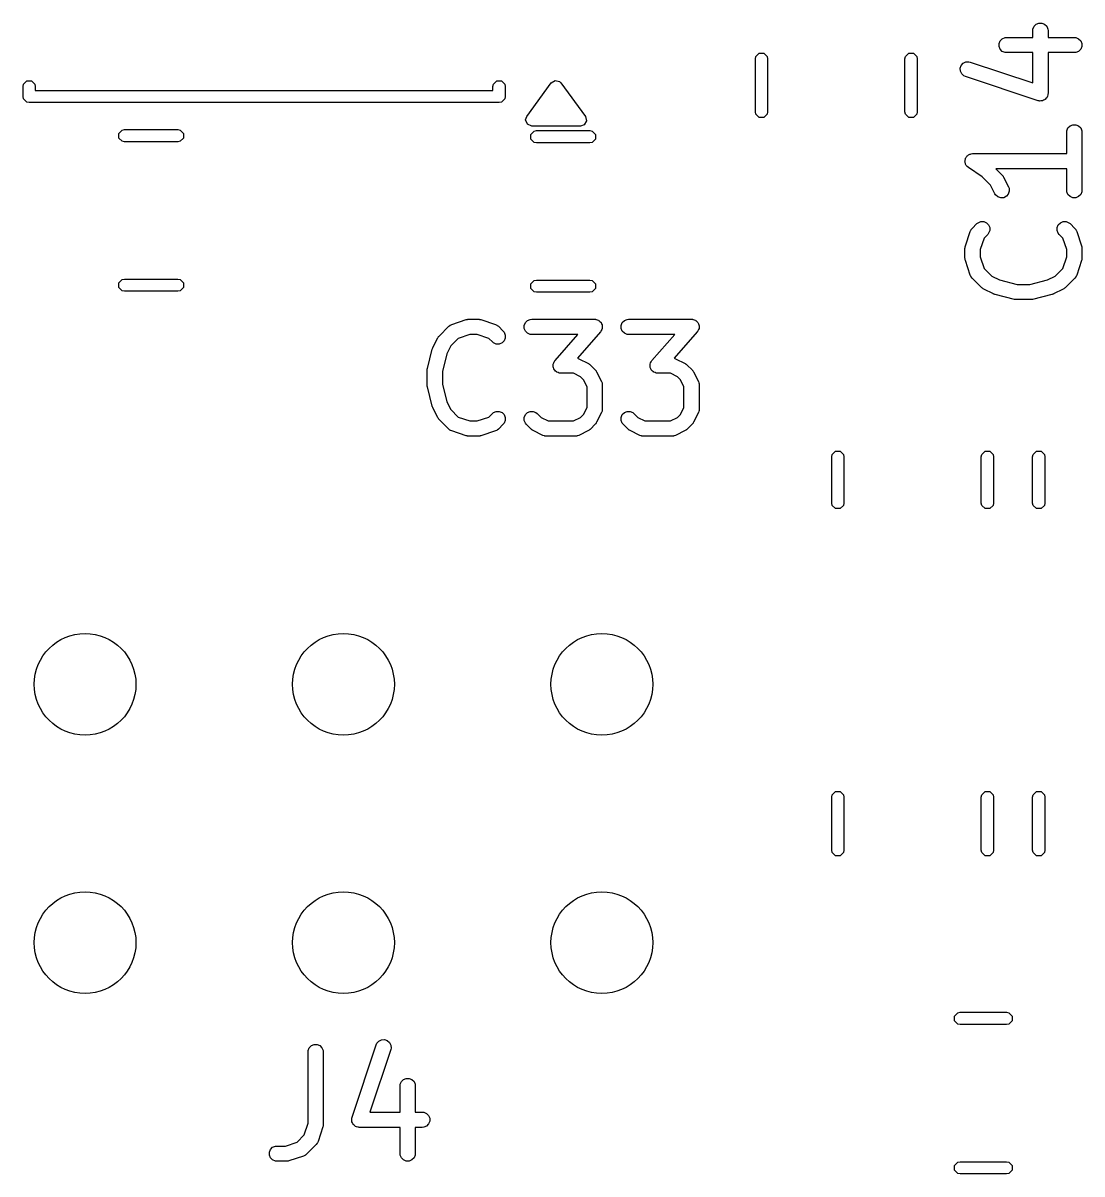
# Model space of a CAD drawing. Header units: inches. Extents: x 1.99 to 4.41, y -4.34 to -2.1.
# Drawn here: x 2.4697 to 2.8795, y -3.7738 to -3.3282 of the extents above; entities that cross this region are included whole.
import ezdxf

# ---------------------------------------------------------------- set-up
doc = ezdxf.new("R2010")
doc.units = ezdxf.units.IN
doc.header["$MEASUREMENT"] = 0
doc.layers.add('BLACK', color=250, linetype='CONTINUOUS')

msp = doc.modelspace()

# ---------------------------------------------------------------- linework, layer by layer
at = {"layer": 'BLACK', "linetype": 'CONTINUOUS'}
for p, q in [((2.8618, -3.32867), (2.86287, -3.32823)), ((2.86287, -3.32823), (2.86402, -3.32823)), ((2.86402, -3.32823), (2.86508, -3.32867)), ((2.86049, -3.33112), (2.86055, -3.33055)), ((2.86049, -3.33379), (2.86049, -3.33112)), ((2.86055, -3.33055), (2.86099, -3.32948)), ((2.86099, -3.32948), (2.8618, -3.32867)), ((2.86508, -3.32867), (2.8659, -3.32948)), ((2.8659, -3.32948), (2.86634, -3.33055)), ((2.86634, -3.33055), (2.8664, -3.33112)), ((2.8664, -3.33112), (2.8664, -3.33379)), ((2.84742, -3.33617), (2.84787, -3.3351)), ((2.84742, -3.33732), (2.84742, -3.33617)), ((2.84787, -3.33839), (2.84742, -3.33732)), ((2.84787, -3.3351), (2.84868, -3.33429)), ((2.84868, -3.33429), (2.84974, -3.33385)), ((2.84974, -3.33385), (2.85032, -3.33379)), ((2.85032, -3.33379), (2.86049, -3.33379)), ((2.8664, -3.33379), (2.87657, -3.33379)), ((2.87657, -3.33379), (2.87714, -3.33385)), ((2.87714, -3.33385), (2.87821, -3.33429)), ((2.87821, -3.33429), (2.87902, -3.3351)), ((2.87902, -3.3351), (2.87946, -3.33617)), ((2.87946, -3.33732), (2.87902, -3.33839)), ((2.87946, -3.33617), (2.87946, -3.33732)), ((2.75315, -3.34208), (2.75333, -3.34117)), ((2.75333, -3.34117), (2.75461, -3.33989)), ((2.75461, -3.33989), (2.75642, -3.33989)), ((2.75642, -3.33989), (2.75769, -3.34117)), ((2.75769, -3.34117), (2.75787, -3.34208)), ((2.81102, -3.34208), (2.8112, -3.34117)), ((2.8112, -3.34117), (2.81248, -3.33989)), ((2.81248, -3.33989), (2.81429, -3.33989)), ((2.81429, -3.33989), (2.81557, -3.34117)), ((2.81557, -3.34117), (2.81575, -3.34208)), ((2.84868, -3.3392), (2.84787, -3.33839)), ((2.84974, -3.33964), (2.84868, -3.3392)), ((2.85032, -3.3397), (2.84974, -3.33964)), ((2.86049, -3.3397), (2.85032, -3.3397)), ((2.86049, -3.3514), (2.86049, -3.3397)), ((2.87657, -3.3397), (2.8664, -3.3397)), ((2.8664, -3.3397), (2.8664, -3.35549)), ((2.87714, -3.33964), (2.87657, -3.3397)), ((2.87821, -3.3392), (2.87714, -3.33964)), ((2.87902, -3.33839), (2.87821, -3.3392)), ((2.75315, -3.36265), (2.75315, -3.34208)), ((2.75787, -3.34208), (2.75787, -3.36265)), ((2.81102, -3.36265), (2.81102, -3.34208)), ((2.81575, -3.34208), (2.81575, -3.36265)), ((2.83239, -3.34575), (2.83276, -3.34466)), ((2.83247, -3.3469), (2.83239, -3.34575)), ((2.83276, -3.34466), (2.83351, -3.34379)), ((2.83351, -3.34379), (2.83454, -3.34327)), ((2.83454, -3.34327), (2.83569, -3.34319)), ((2.83569, -3.34319), (2.83626, -3.34332)), ((2.83626, -3.34332), (2.86049, -3.3514)), ((2.46986, -3.35185), (2.47114, -3.35057)), ((2.47114, -3.35057), (2.47295, -3.35057)), ((2.47295, -3.35057), (2.47423, -3.35185)), ((2.65175, -3.35185), (2.65303, -3.35057)), ((2.65303, -3.35057), (2.65484, -3.35057)), ((2.65484, -3.35057), (2.65612, -3.35185)), ((2.67407, -3.35137), (2.67562, -3.35042)), ((2.67562, -3.35042), (2.67737, -3.35085)), ((2.67737, -3.35085), (2.67789, -3.35137)), ((2.83299, -3.34793), (2.83247, -3.3469)), ((2.83386, -3.34868), (2.83299, -3.34793)), ((2.83439, -3.34892), (2.83386, -3.34868)), ((2.86251, -3.35829), (2.83439, -3.34892)), ((2.46969, -3.35276), (2.46986, -3.35185)), ((2.46969, -3.35669), (2.46969, -3.35276)), ((2.47423, -3.35185), (2.47441, -3.35276)), ((2.47441, -3.35276), (2.47441, -3.35433)), ((2.47441, -3.35433), (2.65157, -3.35433)), ((2.65157, -3.35276), (2.65175, -3.35185)), ((2.65157, -3.35433), (2.65157, -3.35276)), ((2.65612, -3.35185), (2.6563, -3.35276)), ((2.6563, -3.35276), (2.6563, -3.35669)), ((2.66463, -3.36436), (2.67407, -3.35137)), ((2.67789, -3.35137), (2.68734, -3.36436)), ((2.46986, -3.3576), (2.46969, -3.35669)), ((2.47114, -3.35888), (2.46986, -3.3576)), ((2.47205, -3.35906), (2.47114, -3.35888)), ((2.65394, -3.35906), (2.47205, -3.35906)), ((2.65484, -3.35888), (2.65394, -3.35906)), ((2.65612, -3.3576), (2.65484, -3.35888)), ((2.6563, -3.35669), (2.65612, -3.3576)), ((2.8628, -3.35836), (2.86251, -3.35829)), ((2.86287, -3.35839), (2.8628, -3.35836)), ((2.86293, -3.35839), (2.86287, -3.35839)), ((2.86307, -3.35842), (2.86293, -3.35839)), ((2.86355, -3.35839), (2.86307, -3.35842)), ((2.86402, -3.35839), (2.86355, -3.35839)), ((2.86412, -3.35835), (2.86402, -3.35839)), ((2.86422, -3.35834), (2.86412, -3.35835)), ((2.86465, -3.35813), (2.86422, -3.35834)), ((2.86508, -3.35795), (2.86465, -3.35813)), ((2.86516, -3.35787), (2.86508, -3.35795)), ((2.86525, -3.35783), (2.86516, -3.35787)), ((2.86556, -3.35747), (2.86525, -3.35783)), ((2.8659, -3.35713), (2.86556, -3.35747)), ((2.86594, -3.35704), (2.8659, -3.35713)), ((2.86601, -3.35696), (2.86594, -3.35704)), ((2.86616, -3.35651), (2.86601, -3.35696)), ((2.86634, -3.35607), (2.86616, -3.35651)), ((2.86636, -3.35592), (2.86634, -3.35607)), ((2.86637, -3.35586), (2.86636, -3.35592)), ((2.8664, -3.35549), (2.86637, -3.35578)), ((2.86637, -3.35578), (2.86637, -3.35586)), ((2.75333, -3.36355), (2.75315, -3.36265)), ((2.75461, -3.36483), (2.75333, -3.36355)), ((2.75769, -3.36355), (2.75642, -3.36483)), ((2.75787, -3.36265), (2.75769, -3.36355)), ((2.8112, -3.36355), (2.81102, -3.36265)), ((2.81248, -3.36483), (2.8112, -3.36355)), ((2.81557, -3.36355), (2.81429, -3.36483)), ((2.81575, -3.36265), (2.81557, -3.36355)), ((2.66417, -3.36575), (2.66463, -3.36436)), ((2.66487, -3.36742), (2.66417, -3.36575)), ((2.66654, -3.36811), (2.66487, -3.36742)), ((2.68543, -3.36811), (2.66654, -3.36811)), ((2.68682, -3.36766), (2.68543, -3.36811)), ((2.68777, -3.36612), (2.68682, -3.36766)), ((2.68734, -3.36436), (2.68777, -3.36612)), ((2.75642, -3.36483), (2.75461, -3.36483)), ((2.81429, -3.36483), (2.81248, -3.36483)), ((2.87411, -3.36885), (2.87493, -3.36804)), ((2.87493, -3.36804), (2.87599, -3.3676)), ((2.87599, -3.3676), (2.87714, -3.3676)), ((2.87714, -3.3676), (2.87821, -3.36804)), ((2.87821, -3.36804), (2.87902, -3.36885)), ((2.50682, -3.37095), (2.5081, -3.36967)), ((2.50682, -3.37275), (2.50682, -3.37095)), ((2.5081, -3.37403), (2.50682, -3.37275)), ((2.5081, -3.36967), (2.50901, -3.36949)), ((2.50901, -3.36949), (2.52958, -3.36949)), ((2.52958, -3.36949), (2.53048, -3.36967)), ((2.53048, -3.36967), (2.53176, -3.37095)), ((2.53176, -3.37275), (2.53048, -3.37403)), ((2.53176, -3.37095), (2.53176, -3.37275)), ((2.66627, -3.37134), (2.66755, -3.37006)), ((2.66627, -3.37315), (2.66627, -3.37134)), ((2.66755, -3.37006), (2.66845, -3.36988)), ((2.66845, -3.36988), (2.68903, -3.36988)), ((2.68903, -3.36988), (2.68993, -3.37006)), ((2.68993, -3.37006), (2.69121, -3.37134)), ((2.69121, -3.37134), (2.69121, -3.37315)), ((2.87361, -3.37049), (2.87367, -3.36992)), ((2.87361, -3.37879), (2.87361, -3.37049)), ((2.87367, -3.36992), (2.87411, -3.36885)), ((2.87902, -3.36885), (2.87946, -3.36992)), ((2.87946, -3.36992), (2.87952, -3.37049)), ((2.87952, -3.37049), (2.87952, -3.39299)), ((2.50901, -3.37421), (2.5081, -3.37403)), ((2.52958, -3.37421), (2.50901, -3.37421)), ((2.53048, -3.37403), (2.52958, -3.37421)), ((2.66755, -3.37443), (2.66627, -3.37315)), ((2.66845, -3.37461), (2.66755, -3.37443)), ((2.68903, -3.37461), (2.66845, -3.37461)), ((2.68993, -3.37443), (2.68903, -3.37461)), ((2.69121, -3.37315), (2.68993, -3.37443)), ((2.83424, -3.38174), (2.8343, -3.38146)), ((2.8343, -3.38203), (2.83424, -3.38174)), ((2.8343, -3.38116), (2.83441, -3.3809)), ((2.8343, -3.38146), (2.8343, -3.38116)), ((2.8343, -3.38232), (2.8343, -3.38203)), ((2.83441, -3.3809), (2.83447, -3.38061)), ((2.83447, -3.38061), (2.83463, -3.38037)), ((2.83463, -3.38037), (2.83474, -3.3801)), ((2.83474, -3.3801), (2.83495, -3.37989)), ((2.83495, -3.37989), (2.83511, -3.37965)), ((2.83511, -3.37965), (2.83535, -3.37949)), ((2.83535, -3.37949), (2.83556, -3.37928)), ((2.83556, -3.37928), (2.83582, -3.37917)), ((2.83582, -3.37917), (2.83606, -3.37901)), ((2.83606, -3.37901), (2.83635, -3.37896)), ((2.83635, -3.37896), (2.83662, -3.37884)), ((2.83662, -3.37884), (2.83719, -3.37879)), ((2.83719, -3.37879), (2.83719, -3.37879)), ((2.83719, -3.37879), (2.8372, -3.37879)), ((2.8372, -3.37879), (2.8372, -3.37879)), ((2.8372, -3.37879), (2.87361, -3.37879)), ((2.83441, -3.38259), (2.8343, -3.38232)), ((2.83447, -3.38287), (2.83441, -3.38259)), ((2.83463, -3.38311), (2.83447, -3.38287)), ((2.83474, -3.38338), (2.83463, -3.38311)), ((2.83495, -3.38359), (2.83474, -3.38338)), ((2.83511, -3.38383), (2.83495, -3.38359)), ((2.83556, -3.38419), (2.83511, -3.38383)), ((2.83556, -3.3842), (2.83556, -3.38419)), ((2.83556, -3.38419), (2.83556, -3.38419)), ((2.84094, -3.38778), (2.83556, -3.3842)), ((2.83556, -3.3842), (2.83556, -3.3842)), ((2.87361, -3.38469), (2.8462, -3.38469)), ((2.8462, -3.38469), (2.84866, -3.38715)), ((2.87361, -3.39299), (2.87361, -3.38469)), ((2.84414, -3.39099), (2.84094, -3.38778)), ((2.84866, -3.38715), (2.84885, -3.38738)), ((2.84885, -3.38738), (2.8489, -3.38743)), ((2.8489, -3.38743), (2.84896, -3.38752)), ((2.84896, -3.38752), (2.84903, -3.3876)), ((2.84903, -3.3876), (2.84906, -3.38767)), ((2.84906, -3.38767), (2.84921, -3.38792)), ((2.84921, -3.38792), (2.85109, -3.39167)), ((2.84581, -3.39431), (2.84414, -3.39099)), ((2.84611, -3.3948), (2.84581, -3.39431)), ((2.84698, -3.39555), (2.84611, -3.3948)), ((2.85026, -3.39532), (2.84923, -3.39584)), ((2.85101, -3.39445), (2.85026, -3.39532)), ((2.85138, -3.39336), (2.85101, -3.39445)), ((2.85109, -3.39167), (2.85129, -3.39221)), ((2.85129, -3.39221), (2.85138, -3.39336)), ((2.87367, -3.39356), (2.87361, -3.39299)), ((2.87411, -3.39463), (2.87367, -3.39356)), ((2.87493, -3.39544), (2.87411, -3.39463)), ((2.87902, -3.39463), (2.87821, -3.39544)), ((2.87946, -3.39356), (2.87902, -3.39463)), ((2.87952, -3.39299), (2.87946, -3.39356)), ((2.84808, -3.39592), (2.84698, -3.39555)), ((2.84923, -3.39584), (2.84808, -3.39592)), ((2.87599, -3.39588), (2.87493, -3.39544)), ((2.87714, -3.39588), (2.87599, -3.39588)), ((2.87821, -3.39544), (2.87714, -3.39588)), ((2.83627, -3.40893), (2.83651, -3.4084)), ((2.83651, -3.4084), (2.83658, -3.40832)), ((2.83658, -3.40832), (2.83662, -3.40822)), ((2.83662, -3.40822), (2.83698, -3.40777)), ((2.83698, -3.40777), (2.83886, -3.4059)), ((2.83886, -3.4059), (2.83931, -3.40553)), ((2.83931, -3.40553), (2.84037, -3.40509)), ((2.84037, -3.40509), (2.84152, -3.40509)), ((2.84152, -3.40509), (2.84259, -3.40553)), ((2.84259, -3.40553), (2.8434, -3.40635)), ((2.8434, -3.40635), (2.84384, -3.40741)), ((2.84384, -3.40856), (2.8434, -3.40963)), ((2.84384, -3.40741), (2.84384, -3.40856)), ((2.86992, -3.40741), (2.87036, -3.40635)), ((2.86992, -3.40856), (2.86992, -3.40741)), ((2.87036, -3.40963), (2.86992, -3.40856)), ((2.87036, -3.40635), (2.87118, -3.40553)), ((2.87118, -3.40553), (2.87224, -3.40509)), ((2.87224, -3.40509), (2.87339, -3.40509)), ((2.87339, -3.40509), (2.87446, -3.40553)), ((2.87446, -3.40553), (2.87491, -3.4059)), ((2.87491, -3.4059), (2.87678, -3.40777)), ((2.87678, -3.40777), (2.87715, -3.40822)), ((2.87715, -3.40822), (2.87719, -3.40832)), ((2.87719, -3.40832), (2.87726, -3.4084)), ((2.87726, -3.4084), (2.87749, -3.40893)), ((2.8344, -3.41455), (2.83627, -3.40893)), ((2.84165, -3.41146), (2.84015, -3.41596)), ((2.84304, -3.41007), (2.84165, -3.41146)), ((2.8434, -3.40963), (2.84304, -3.41007)), ((2.87073, -3.41007), (2.87036, -3.40963)), ((2.87211, -3.41146), (2.87073, -3.41007)), ((2.87361, -3.41596), (2.87211, -3.41146)), ((2.87749, -3.40893), (2.87937, -3.41455)), ((2.83424, -3.41549), (2.83427, -3.41519)), ((2.83424, -3.41924), (2.83424, -3.41549)), ((2.83427, -3.41512), (2.83429, -3.41501)), ((2.83427, -3.41519), (2.83427, -3.41512)), ((2.83429, -3.41501), (2.8343, -3.41491)), ((2.8343, -3.41491), (2.83433, -3.41484)), ((2.83433, -3.41484), (2.8344, -3.41455)), ((2.84015, -3.41596), (2.84015, -3.41876)), ((2.87361, -3.41876), (2.87361, -3.41596)), ((2.87937, -3.41455), (2.87943, -3.41484)), ((2.87943, -3.41484), (2.87946, -3.41491)), ((2.87946, -3.41491), (2.87947, -3.41501)), ((2.87947, -3.41501), (2.8795, -3.41512)), ((2.8795, -3.41512), (2.87949, -3.41519)), ((2.87949, -3.41519), (2.87952, -3.41549)), ((2.87952, -3.41549), (2.87952, -3.41924)), ((2.83427, -3.41953), (2.83424, -3.41924)), ((2.83427, -3.4196), (2.83427, -3.41953)), ((2.83429, -3.41971), (2.83427, -3.4196)), ((2.8343, -3.41981), (2.83429, -3.41971)), ((2.83433, -3.41988), (2.8343, -3.41981)), ((2.8344, -3.42017), (2.83433, -3.41988)), ((2.83627, -3.42579), (2.8344, -3.42017)), ((2.84015, -3.41876), (2.84165, -3.42326)), ((2.87211, -3.42326), (2.87361, -3.41876)), ((2.87937, -3.42017), (2.87749, -3.42579)), ((2.87943, -3.41988), (2.87937, -3.42017)), ((2.87946, -3.41981), (2.87943, -3.41988)), ((2.87947, -3.41971), (2.87946, -3.41981)), ((2.8795, -3.4196), (2.87947, -3.41971)), ((2.87952, -3.41924), (2.87949, -3.41953)), ((2.87949, -3.41953), (2.8795, -3.4196)), ((2.83651, -3.42632), (2.83627, -3.42579)), ((2.83658, -3.4264), (2.83651, -3.42632)), ((2.83662, -3.4265), (2.83658, -3.4264)), ((2.83698, -3.42695), (2.83662, -3.4265)), ((2.84165, -3.42326), (2.84457, -3.42618)), ((2.84457, -3.42618), (2.8476, -3.4277)), ((2.86616, -3.4277), (2.86919, -3.42618)), ((2.86919, -3.42618), (2.87211, -3.42326)), ((2.87715, -3.4265), (2.87678, -3.42695)), ((2.87719, -3.4264), (2.87715, -3.4265)), ((2.87726, -3.42632), (2.87719, -3.4264)), ((2.87749, -3.42579), (2.87726, -3.42632)), ((2.50682, -3.42882), (2.5081, -3.42754)), ((2.50682, -3.43063), (2.50682, -3.42882)), ((2.5081, -3.43191), (2.50682, -3.43063)), ((2.5081, -3.42754), (2.50901, -3.42736)), ((2.50901, -3.42736), (2.52958, -3.42736)), ((2.52958, -3.42736), (2.53048, -3.42754)), ((2.53048, -3.42754), (2.53176, -3.42882)), ((2.53176, -3.43063), (2.53048, -3.43191)), ((2.53176, -3.42882), (2.53176, -3.43063)), ((2.66627, -3.42921), (2.66755, -3.42794)), ((2.66627, -3.43102), (2.66627, -3.42921)), ((2.66755, -3.4323), (2.66627, -3.43102)), ((2.66755, -3.42794), (2.66845, -3.42776)), ((2.66845, -3.42776), (2.68903, -3.42776)), ((2.68903, -3.42776), (2.68993, -3.42794)), ((2.68993, -3.42794), (2.69121, -3.42921)), ((2.69121, -3.43102), (2.68993, -3.4323)), ((2.69121, -3.42921), (2.69121, -3.43102)), ((2.84073, -3.4307), (2.83698, -3.42695)), ((2.84096, -3.43088), (2.84073, -3.4307)), ((2.84101, -3.43094), (2.84096, -3.43088)), ((2.8411, -3.431), (2.84101, -3.43094)), ((2.84118, -3.43106), (2.8411, -3.431)), ((2.84125, -3.43109), (2.84118, -3.43106)), ((2.8476, -3.4277), (2.85443, -3.42941)), ((2.85443, -3.42941), (2.85933, -3.42941)), ((2.85933, -3.42941), (2.86616, -3.4277)), ((2.87258, -3.43106), (2.87251, -3.43109)), ((2.87266, -3.431), (2.87258, -3.43106)), ((2.87275, -3.43094), (2.87266, -3.431)), ((2.8728, -3.43088), (2.87275, -3.43094)), ((2.87303, -3.4307), (2.8728, -3.43088)), ((2.87678, -3.42695), (2.87303, -3.4307)), ((2.50901, -3.43209), (2.5081, -3.43191)), ((2.52958, -3.43209), (2.50901, -3.43209)), ((2.53048, -3.43191), (2.52958, -3.43209)), ((2.66845, -3.43248), (2.66755, -3.4323)), ((2.68903, -3.43248), (2.66845, -3.43248)), ((2.68993, -3.4323), (2.68903, -3.43248)), ((2.8415, -3.43125), (2.84125, -3.43109)), ((2.84525, -3.43312), (2.8415, -3.43125)), ((2.84529, -3.43314), (2.84525, -3.43312)), ((2.84531, -3.43315), (2.84529, -3.43314)), ((2.84555, -3.43324), (2.84531, -3.43315)), ((2.84579, -3.43333), (2.84555, -3.43324)), ((2.84581, -3.43333), (2.84579, -3.43333)), ((2.84586, -3.43335), (2.84581, -3.43333)), ((2.85335, -3.43522), (2.84586, -3.43335)), ((2.85345, -3.43524), (2.85335, -3.43522)), ((2.85349, -3.43525), (2.85345, -3.43524)), ((2.85371, -3.43528), (2.85349, -3.43525)), ((2.85393, -3.43531), (2.85371, -3.43528)), ((2.85397, -3.4353), (2.85393, -3.43531)), ((2.85407, -3.43531), (2.85397, -3.4353)), ((2.85969, -3.43531), (2.85407, -3.43531)), ((2.8598, -3.4353), (2.85969, -3.43531)), ((2.85984, -3.43531), (2.8598, -3.4353)), ((2.86005, -3.43528), (2.85984, -3.43531)), ((2.86027, -3.43525), (2.86005, -3.43528)), ((2.86031, -3.43524), (2.86027, -3.43525)), ((2.86041, -3.43522), (2.86031, -3.43524)), ((2.86791, -3.43335), (2.86041, -3.43522)), ((2.86795, -3.43333), (2.86791, -3.43335)), ((2.86797, -3.43333), (2.86795, -3.43333)), ((2.86821, -3.43324), (2.86797, -3.43333)), ((2.86846, -3.43315), (2.86821, -3.43324)), ((2.86847, -3.43314), (2.86846, -3.43315)), ((2.86851, -3.43312), (2.86847, -3.43314)), ((2.87226, -3.43125), (2.86851, -3.43312)), ((2.87251, -3.43109), (2.87226, -3.43125)), ((2.63562, -3.44493), (2.64125, -3.44306)), ((2.64125, -3.44306), (2.64153, -3.44299)), ((2.64153, -3.44299), (2.64161, -3.44296)), ((2.64161, -3.44296), (2.64171, -3.44295)), ((2.64171, -3.44295), (2.64181, -3.44293)), ((2.64181, -3.44293), (2.64189, -3.44293)), ((2.64189, -3.44293), (2.64218, -3.44291)), ((2.64218, -3.44291), (2.64593, -3.44291)), ((2.64593, -3.44291), (2.64622, -3.44293)), ((2.64622, -3.44293), (2.6463, -3.44293)), ((2.6463, -3.44293), (2.6464, -3.44295)), ((2.6464, -3.44295), (2.64651, -3.44296)), ((2.64651, -3.44296), (2.64658, -3.44299)), ((2.64658, -3.44299), (2.64687, -3.44306)), ((2.64687, -3.44306), (2.65249, -3.44493)), ((2.66366, -3.44528), (2.6641, -3.44422)), ((2.6641, -3.44422), (2.66491, -3.4434)), ((2.66491, -3.4434), (2.66598, -3.44296)), ((2.66598, -3.44296), (2.66655, -3.44291)), ((2.66655, -3.44291), (2.69093, -3.44291)), ((2.69093, -3.44291), (2.69123, -3.44294)), ((2.69123, -3.44294), (2.69131, -3.44293)), ((2.69131, -3.44293), (2.69136, -3.44295)), ((2.69136, -3.44295), (2.6915, -3.44296)), ((2.6915, -3.44296), (2.69195, -3.44315)), ((2.69195, -3.44315), (2.6924, -3.4433)), ((2.6924, -3.4433), (2.69247, -3.44337)), ((2.69247, -3.44337), (2.69257, -3.4434)), ((2.69257, -3.4434), (2.69291, -3.44374)), ((2.69291, -3.44374), (2.69327, -3.44406)), ((2.69327, -3.44406), (2.69331, -3.44415)), ((2.69331, -3.44415), (2.69338, -3.44422)), ((2.69338, -3.44422), (2.69356, -3.44466)), ((2.70115, -3.44528), (2.70159, -3.44422)), ((2.70159, -3.44422), (2.70241, -3.4434)), ((2.70241, -3.4434), (2.70347, -3.44296)), ((2.70347, -3.44296), (2.70405, -3.44291)), ((2.70405, -3.44291), (2.72842, -3.44291)), ((2.72842, -3.44291), (2.72873, -3.44294)), ((2.72873, -3.44294), (2.7288, -3.44293)), ((2.7288, -3.44293), (2.72886, -3.44295)), ((2.72886, -3.44295), (2.729, -3.44296)), ((2.729, -3.44296), (2.72944, -3.44315)), ((2.72944, -3.44315), (2.72989, -3.4433)), ((2.72989, -3.4433), (2.72997, -3.44337)), ((2.72997, -3.44337), (2.73006, -3.4434)), ((2.73006, -3.4434), (2.7304, -3.44374)), ((2.7304, -3.44374), (2.73076, -3.44406)), ((2.73076, -3.44406), (2.73081, -3.44415)), ((2.73081, -3.44415), (2.73088, -3.44422)), ((2.73088, -3.44422), (2.73106, -3.44466)), ((2.63072, -3.4494), (2.63447, -3.44565)), ((2.63447, -3.44565), (2.63492, -3.44528)), ((2.63492, -3.44528), (2.63502, -3.44524)), ((2.63502, -3.44524), (2.6351, -3.44517)), ((2.6351, -3.44517), (2.63562, -3.44493)), ((2.64266, -3.44881), (2.63815, -3.45031)), ((2.64545, -3.44881), (2.64266, -3.44881)), ((2.64996, -3.45031), (2.64545, -3.44881)), ((2.65249, -3.44493), (2.65302, -3.44517)), ((2.65302, -3.44517), (2.6531, -3.44524)), ((2.6531, -3.44524), (2.6532, -3.44528)), ((2.6532, -3.44528), (2.65364, -3.44565)), ((2.65364, -3.44565), (2.65552, -3.44752)), ((2.65552, -3.44752), (2.65589, -3.44797)), ((2.65589, -3.44797), (2.65633, -3.44903)), ((2.66366, -3.44644), (2.66366, -3.44528)), ((2.6641, -3.4475), (2.66366, -3.44644)), ((2.66491, -3.44831), (2.6641, -3.4475)), ((2.66598, -3.44876), (2.66491, -3.44831)), ((2.66655, -3.44881), (2.66598, -3.44876)), ((2.68442, -3.44881), (2.66655, -3.44881)), ((2.67558, -3.45891), (2.68442, -3.44881)), ((2.69315, -3.4478), (2.68422, -3.45801)), ((2.69333, -3.44755), (2.69315, -3.4478)), ((2.69338, -3.4475), (2.69333, -3.44755)), ((2.6934, -3.44745), (2.69338, -3.4475)), ((2.69348, -3.44733), (2.6934, -3.44745)), ((2.69364, -3.44688), (2.69348, -3.44733)), ((2.69356, -3.44466), (2.69378, -3.44509)), ((2.69382, -3.44644), (2.69364, -3.44688)), ((2.69378, -3.44509), (2.69378, -3.44519)), ((2.69378, -3.44519), (2.69382, -3.44528)), ((2.69382, -3.44528), (2.69382, -3.44576)), ((2.69382, -3.44576), (2.69385, -3.44624)), ((2.69385, -3.44624), (2.69382, -3.44634)), ((2.69382, -3.44634), (2.69382, -3.44644)), ((2.70115, -3.44644), (2.70115, -3.44528)), ((2.70159, -3.4475), (2.70115, -3.44644)), ((2.70241, -3.44831), (2.70159, -3.4475)), ((2.70347, -3.44876), (2.70241, -3.44831)), ((2.70405, -3.44881), (2.70347, -3.44876)), ((2.72191, -3.44881), (2.70405, -3.44881)), ((2.71308, -3.45891), (2.72191, -3.44881)), ((2.73064, -3.4478), (2.72171, -3.45801)), ((2.73082, -3.44755), (2.73064, -3.4478)), ((2.73088, -3.4475), (2.73082, -3.44755)), ((2.7309, -3.44745), (2.73088, -3.4475)), ((2.73098, -3.44733), (2.7309, -3.44745)), ((2.73113, -3.44688), (2.73098, -3.44733)), ((2.73106, -3.44466), (2.73127, -3.44509)), ((2.73132, -3.44644), (2.73113, -3.44688)), ((2.73127, -3.44509), (2.73128, -3.44519)), ((2.73128, -3.44519), (2.73132, -3.44528)), ((2.73132, -3.44528), (2.73132, -3.44576)), ((2.73132, -3.44576), (2.73135, -3.44624)), ((2.73135, -3.44624), (2.73132, -3.44634)), ((2.73132, -3.44634), (2.73132, -3.44644)), ((2.62829, -3.45391), (2.63017, -3.45016)), ((2.63017, -3.45016), (2.63032, -3.44991)), ((2.63032, -3.44991), (2.63035, -3.44984)), ((2.63035, -3.44984), (2.63042, -3.44976)), ((2.63042, -3.44976), (2.63048, -3.44967)), ((2.63048, -3.44967), (2.63053, -3.44962)), ((2.63053, -3.44962), (2.63072, -3.4494)), ((2.63524, -3.45323), (2.63372, -3.45626)), ((2.63815, -3.45031), (2.63524, -3.45323)), ((2.65134, -3.4517), (2.64996, -3.45031)), ((2.65179, -3.45206), (2.65134, -3.4517)), ((2.65285, -3.4525), (2.65179, -3.45206)), ((2.65401, -3.4525), (2.65285, -3.4525)), ((2.65507, -3.45206), (2.65401, -3.4525)), ((2.65589, -3.45125), (2.65507, -3.45206)), ((2.65633, -3.45018), (2.65589, -3.45125)), ((2.65633, -3.44903), (2.65633, -3.45018)), ((2.62619, -3.46202), (2.62807, -3.45452)), ((2.62807, -3.45452), (2.62808, -3.45447)), ((2.62808, -3.45447), (2.62809, -3.45445)), ((2.62809, -3.45445), (2.62818, -3.45421)), ((2.62818, -3.45421), (2.62826, -3.45397)), ((2.62826, -3.45397), (2.62828, -3.45395)), ((2.62828, -3.45395), (2.62829, -3.45391)), ((2.63372, -3.45626), (2.63201, -3.4631)), ((2.62614, -3.46237), (2.62616, -3.46216)), ((2.62616, -3.46216), (2.62618, -3.46212)), ((2.62618, -3.46212), (2.62619, -3.46202)), ((2.67487, -3.46047), (2.67491, -3.46038)), ((2.67491, -3.46095), (2.67487, -3.46047)), ((2.67491, -3.46028), (2.67509, -3.45984)), ((2.67491, -3.46038), (2.67491, -3.46028)), ((2.67491, -3.46143), (2.67491, -3.46095)), ((2.67494, -3.46153), (2.67491, -3.46143)), ((2.67495, -3.46162), (2.67494, -3.46153)), ((2.67516, -3.46205), (2.67495, -3.46162)), ((2.67509, -3.45984), (2.67524, -3.45938)), ((2.67535, -3.4625), (2.67516, -3.46205)), ((2.67524, -3.45938), (2.67533, -3.45927)), ((2.67533, -3.45927), (2.67535, -3.45922)), ((2.67535, -3.45922), (2.6754, -3.45916)), ((2.6754, -3.45916), (2.67558, -3.45891)), ((2.68422, -3.45801), (2.68475, -3.45822)), ((2.68475, -3.45822), (2.6885, -3.46009)), ((2.6885, -3.46009), (2.68875, -3.46025)), ((2.68875, -3.46025), (2.68882, -3.46028)), ((2.68882, -3.46028), (2.6889, -3.46034)), ((2.6889, -3.46034), (2.68899, -3.4604)), ((2.68899, -3.4604), (2.68904, -3.46046)), ((2.68904, -3.46046), (2.68926, -3.46064)), ((2.68926, -3.46064), (2.69114, -3.46252)), ((2.71237, -3.46047), (2.7124, -3.46038)), ((2.7124, -3.46095), (2.71237, -3.46047)), ((2.7124, -3.46028), (2.71259, -3.45984)), ((2.7124, -3.46038), (2.7124, -3.46028)), ((2.7124, -3.46143), (2.7124, -3.46095)), ((2.71244, -3.46153), (2.7124, -3.46143)), ((2.71245, -3.46162), (2.71244, -3.46153)), ((2.71266, -3.46205), (2.71245, -3.46162)), ((2.71259, -3.45984), (2.71274, -3.45938)), ((2.71284, -3.4625), (2.71266, -3.46205)), ((2.71274, -3.45938), (2.71282, -3.45927)), ((2.71282, -3.45927), (2.71284, -3.45922)), ((2.71284, -3.45922), (2.7129, -3.45916)), ((2.7129, -3.45916), (2.71308, -3.45891)), ((2.72171, -3.45801), (2.72224, -3.45822)), ((2.72224, -3.45822), (2.72599, -3.46009)), ((2.72599, -3.46009), (2.72624, -3.46025)), ((2.72624, -3.46025), (2.72631, -3.46028)), ((2.72631, -3.46028), (2.72639, -3.46034)), ((2.72639, -3.46034), (2.72648, -3.4604)), ((2.72648, -3.4604), (2.72653, -3.46046)), ((2.72653, -3.46046), (2.72676, -3.46064)), ((2.72676, -3.46064), (2.72863, -3.46252)), ((2.62611, -3.46259), (2.62614, -3.46237)), ((2.62612, -3.46263), (2.62611, -3.46259)), ((2.62611, -3.46273), (2.62612, -3.46263)), ((2.62611, -3.46836), (2.62611, -3.46273)), ((2.63201, -3.4631), (2.63201, -3.46799)), ((2.67542, -3.46257), (2.67535, -3.4625)), ((2.67546, -3.46266), (2.67542, -3.46257)), ((2.67582, -3.46297), (2.67546, -3.46266)), ((2.67616, -3.46331), (2.67582, -3.46297)), ((2.67625, -3.46335), (2.67616, -3.46331)), ((2.67633, -3.46342), (2.67625, -3.46335)), ((2.67678, -3.46357), (2.67633, -3.46342)), ((2.67723, -3.46375), (2.67678, -3.46357)), ((2.67737, -3.46377), (2.67723, -3.46375)), ((2.67742, -3.46379), (2.67737, -3.46377)), ((2.6775, -3.46378), (2.67742, -3.46379)), ((2.6778, -3.46381), (2.6775, -3.46378)), ((2.68273, -3.46381), (2.6778, -3.46381)), ((2.68543, -3.46516), (2.68273, -3.46381)), ((2.68662, -3.46636), (2.68543, -3.46516)), ((2.68797, -3.46905), (2.68662, -3.46636)), ((2.69114, -3.46252), (2.69132, -3.46275)), ((2.69132, -3.46275), (2.69138, -3.4628)), ((2.69138, -3.4628), (2.69144, -3.46289)), ((2.69144, -3.46289), (2.69151, -3.46297)), ((2.69151, -3.46297), (2.69154, -3.46304)), ((2.69154, -3.46304), (2.69169, -3.46329)), ((2.69169, -3.46329), (2.69357, -3.46704)), ((2.71291, -3.46257), (2.71284, -3.4625)), ((2.71296, -3.46266), (2.71291, -3.46257)), ((2.71332, -3.46297), (2.71296, -3.46266)), ((2.71366, -3.46331), (2.71332, -3.46297)), ((2.71375, -3.46335), (2.71366, -3.46331)), ((2.71382, -3.46342), (2.71375, -3.46335)), ((2.71428, -3.46357), (2.71382, -3.46342)), ((2.71472, -3.46375), (2.71428, -3.46357)), ((2.71486, -3.46377), (2.71472, -3.46375)), ((2.71492, -3.46379), (2.71486, -3.46377)), ((2.71499, -3.46378), (2.71492, -3.46379)), ((2.7153, -3.46381), (2.71499, -3.46378)), ((2.72023, -3.46381), (2.7153, -3.46381)), ((2.72292, -3.46516), (2.72023, -3.46381)), ((2.72412, -3.46636), (2.72292, -3.46516)), ((2.72547, -3.46905), (2.72412, -3.46636)), ((2.72863, -3.46252), (2.72882, -3.46275)), ((2.72882, -3.46275), (2.72888, -3.4628)), ((2.72888, -3.4628), (2.72894, -3.46289)), ((2.72894, -3.46289), (2.729, -3.46297)), ((2.729, -3.46297), (2.72903, -3.46304)), ((2.72903, -3.46304), (2.72919, -3.46329)), ((2.72919, -3.46329), (2.73106, -3.46704)), ((2.62612, -3.46846), (2.62611, -3.46836)), ((2.62611, -3.4685), (2.62612, -3.46846)), ((2.62614, -3.46872), (2.62611, -3.4685)), ((2.62616, -3.46893), (2.62614, -3.46872)), ((2.62618, -3.46897), (2.62616, -3.46893)), ((2.62619, -3.46907), (2.62618, -3.46897)), ((2.62807, -3.47657), (2.62619, -3.46907)), ((2.63201, -3.46799), (2.63372, -3.47482)), ((2.68797, -3.47703), (2.68797, -3.46905)), ((2.69357, -3.46704), (2.69377, -3.46758)), ((2.69377, -3.46758), (2.69378, -3.46768)), ((2.69378, -3.46768), (2.69382, -3.46778)), ((2.69382, -3.46778), (2.69388, -3.46836)), ((2.69388, -3.46836), (2.69388, -3.47773)), ((2.72547, -3.47703), (2.72547, -3.46905)), ((2.73106, -3.46704), (2.73127, -3.46758)), ((2.73127, -3.46758), (2.73128, -3.46768)), ((2.73128, -3.46768), (2.73132, -3.46778)), ((2.73132, -3.46778), (2.73137, -3.46836)), ((2.73137, -3.46836), (2.73137, -3.47773)), ((2.63372, -3.47482), (2.63524, -3.47786)), ((2.62808, -3.47661), (2.62807, -3.47657)), ((2.62809, -3.47664), (2.62808, -3.47661)), ((2.62818, -3.47687), (2.62809, -3.47664)), ((2.62826, -3.47712), (2.62818, -3.47687)), ((2.62828, -3.47713), (2.62826, -3.47712)), ((2.62829, -3.47718), (2.62828, -3.47713)), ((2.63017, -3.48093), (2.62829, -3.47718)), ((2.63524, -3.47786), (2.63815, -3.48077)), ((2.64996, -3.48077), (2.65134, -3.47939)), ((2.65134, -3.47939), (2.65179, -3.47902)), ((2.65179, -3.47902), (2.65285, -3.47858)), ((2.65285, -3.47858), (2.65401, -3.47858)), ((2.65401, -3.47858), (2.65507, -3.47902)), ((2.65507, -3.47902), (2.65589, -3.47984)), ((2.65589, -3.47984), (2.65633, -3.4809)), ((2.66366, -3.4809), (2.6641, -3.47984)), ((2.6641, -3.47984), (2.66491, -3.47902)), ((2.66491, -3.47902), (2.66598, -3.47858)), ((2.66598, -3.47858), (2.66713, -3.47858)), ((2.66713, -3.47858), (2.66819, -3.47902)), ((2.66819, -3.47902), (2.66864, -3.47939)), ((2.66864, -3.47939), (2.67018, -3.48093)), ((2.68543, -3.48093), (2.68662, -3.47973)), ((2.68662, -3.47973), (2.68797, -3.47703)), ((2.69357, -3.47905), (2.69169, -3.4828)), ((2.69377, -3.47851), (2.69357, -3.47905)), ((2.69378, -3.4784), (2.69377, -3.47851)), ((2.69382, -3.47831), (2.69378, -3.4784)), ((2.69388, -3.47773), (2.69382, -3.47831)), ((2.70115, -3.4809), (2.70159, -3.47984)), ((2.70159, -3.47984), (2.70241, -3.47902)), ((2.70241, -3.47902), (2.70347, -3.47858)), ((2.70347, -3.47858), (2.70463, -3.47858)), ((2.70463, -3.47858), (2.70569, -3.47902)), ((2.70569, -3.47902), (2.70614, -3.47939)), ((2.70614, -3.47939), (2.70767, -3.48093)), ((2.72292, -3.48093), (2.72412, -3.47973)), ((2.72412, -3.47973), (2.72547, -3.47703)), ((2.73106, -3.47905), (2.72919, -3.4828)), ((2.73127, -3.47851), (2.73106, -3.47905)), ((2.73128, -3.4784), (2.73127, -3.47851)), ((2.73132, -3.47831), (2.73128, -3.4784)), ((2.73137, -3.47773), (2.73132, -3.47831)), ((2.63032, -3.48117), (2.63017, -3.48093)), ((2.63035, -3.48125), (2.63032, -3.48117)), ((2.63042, -3.48133), (2.63035, -3.48125)), ((2.63048, -3.48142), (2.63042, -3.48133)), ((2.63053, -3.48147), (2.63048, -3.48142)), ((2.63072, -3.48169), (2.63053, -3.48147)), ((2.63447, -3.48544), (2.63072, -3.48169)), ((2.63815, -3.48077), (2.64266, -3.48228)), ((2.64266, -3.48228), (2.64545, -3.48228)), ((2.64545, -3.48228), (2.64996, -3.48077)), ((2.65552, -3.48357), (2.65364, -3.48544)), ((2.65589, -3.48312), (2.65552, -3.48357)), ((2.65633, -3.48206), (2.65589, -3.48312)), ((2.65633, -3.4809), (2.65633, -3.48206)), ((2.66366, -3.48206), (2.66366, -3.4809)), ((2.6641, -3.48312), (2.66366, -3.48206)), ((2.66447, -3.48357), (2.6641, -3.48312)), ((2.66634, -3.48544), (2.66447, -3.48357)), ((2.67018, -3.48093), (2.67288, -3.48228)), ((2.67288, -3.48228), (2.68273, -3.48228)), ((2.68273, -3.48228), (2.68543, -3.48093)), ((2.69114, -3.48357), (2.68926, -3.48544)), ((2.69132, -3.48334), (2.69114, -3.48357)), ((2.69138, -3.48329), (2.69132, -3.48334)), ((2.69144, -3.4832), (2.69138, -3.48329)), ((2.69151, -3.48312), (2.69144, -3.4832)), ((2.69154, -3.48305), (2.69151, -3.48312)), ((2.69169, -3.4828), (2.69154, -3.48305)), ((2.70115, -3.48206), (2.70115, -3.4809)), ((2.70159, -3.48312), (2.70115, -3.48206)), ((2.70196, -3.48357), (2.70159, -3.48312)), ((2.70384, -3.48544), (2.70196, -3.48357)), ((2.70767, -3.48093), (2.71037, -3.48228)), ((2.71037, -3.48228), (2.72023, -3.48228)), ((2.72023, -3.48228), (2.72292, -3.48093)), ((2.72863, -3.48357), (2.72676, -3.48544)), ((2.72882, -3.48334), (2.72863, -3.48357)), ((2.72888, -3.48329), (2.72882, -3.48334)), ((2.72894, -3.4832), (2.72888, -3.48329)), ((2.729, -3.48312), (2.72894, -3.4832)), ((2.72903, -3.48305), (2.729, -3.48312)), ((2.72919, -3.4828), (2.72903, -3.48305)), ((2.63492, -3.48581), (2.63447, -3.48544)), ((2.63502, -3.48585), (2.63492, -3.48581)), ((2.6351, -3.48592), (2.63502, -3.48585)), ((2.63562, -3.48616), (2.6351, -3.48592)), ((2.64125, -3.48803), (2.63562, -3.48616)), ((2.64153, -3.4881), (2.64125, -3.48803)), ((2.64161, -3.48813), (2.64153, -3.4881)), ((2.64171, -3.48814), (2.64161, -3.48813)), ((2.64181, -3.48816), (2.64171, -3.48814)), ((2.64189, -3.48815), (2.64181, -3.48816)), ((2.64218, -3.48818), (2.64189, -3.48815)), ((2.64593, -3.48818), (2.64218, -3.48818)), ((2.64622, -3.48815), (2.64593, -3.48818)), ((2.6463, -3.48816), (2.64622, -3.48815)), ((2.6464, -3.48814), (2.6463, -3.48816)), ((2.64651, -3.48813), (2.6464, -3.48814)), ((2.64658, -3.4881), (2.64651, -3.48813)), ((2.64687, -3.48803), (2.64658, -3.4881)), ((2.65249, -3.48616), (2.64687, -3.48803)), ((2.65302, -3.48592), (2.65249, -3.48616)), ((2.6531, -3.48585), (2.65302, -3.48592)), ((2.6532, -3.48581), (2.6531, -3.48585)), ((2.65364, -3.48544), (2.6532, -3.48581)), ((2.66657, -3.48563), (2.66634, -3.48544)), ((2.66662, -3.48569), (2.66657, -3.48563)), ((2.66671, -3.48574), (2.66662, -3.48569)), ((2.66679, -3.48581), (2.66671, -3.48574)), ((2.66686, -3.48584), (2.66679, -3.48581)), ((2.66711, -3.486), (2.66686, -3.48584)), ((2.67086, -3.48787), (2.66711, -3.486)), ((2.6714, -3.48808), (2.67086, -3.48787)), ((2.6715, -3.48808), (2.6714, -3.48808)), ((2.6716, -3.48813), (2.6715, -3.48808)), ((2.67218, -3.48818), (2.6716, -3.48813)), ((2.68343, -3.48818), (2.67218, -3.48818)), ((2.684, -3.48813), (2.68343, -3.48818)), ((2.6841, -3.48808), (2.684, -3.48813)), ((2.68421, -3.48808), (2.6841, -3.48808)), ((2.68475, -3.48787), (2.68421, -3.48808)), ((2.6885, -3.486), (2.68475, -3.48787)), ((2.68875, -3.48584), (2.6885, -3.486)), ((2.68882, -3.48581), (2.68875, -3.48584)), ((2.6889, -3.48574), (2.68882, -3.48581)), ((2.68899, -3.48569), (2.6889, -3.48574)), ((2.68904, -3.48563), (2.68899, -3.48569)), ((2.68926, -3.48544), (2.68904, -3.48563)), ((2.70406, -3.48563), (2.70384, -3.48544)), ((2.70411, -3.48569), (2.70406, -3.48563)), ((2.7042, -3.48574), (2.70411, -3.48569)), ((2.70428, -3.48581), (2.7042, -3.48574)), ((2.70436, -3.48584), (2.70428, -3.48581)), ((2.7046, -3.486), (2.70436, -3.48584)), ((2.70835, -3.48787), (2.7046, -3.486)), ((2.70889, -3.48808), (2.70835, -3.48787)), ((2.709, -3.48808), (2.70889, -3.48808)), ((2.7091, -3.48813), (2.709, -3.48808)), ((2.70967, -3.48818), (2.7091, -3.48813)), ((2.72092, -3.48818), (2.70967, -3.48818)), ((2.7215, -3.48813), (2.72092, -3.48818)), ((2.7216, -3.48808), (2.7215, -3.48813)), ((2.7217, -3.48808), (2.7216, -3.48808)), ((2.72224, -3.48787), (2.7217, -3.48808)), ((2.72599, -3.486), (2.72224, -3.48787)), ((2.72624, -3.48584), (2.72599, -3.486)), ((2.72631, -3.48581), (2.72624, -3.48584)), ((2.72639, -3.48574), (2.72631, -3.48581)), ((2.72648, -3.48569), (2.72639, -3.48574)), ((2.72653, -3.48563), (2.72648, -3.48569)), ((2.72676, -3.48544), (2.72653, -3.48563)), ((2.78268, -3.49618), (2.78286, -3.49527)), ((2.78268, -3.51406), (2.78268, -3.49618)), ((2.78286, -3.49527), (2.78414, -3.494)), ((2.78414, -3.494), (2.78594, -3.494)), ((2.78594, -3.494), (2.78722, -3.49527)), ((2.78722, -3.49527), (2.7874, -3.49618)), ((2.7874, -3.49618), (2.7874, -3.51406)), ((2.84055, -3.49618), (2.84073, -3.49527)), ((2.84055, -3.51406), (2.84055, -3.49618)), ((2.84073, -3.49527), (2.84201, -3.494)), ((2.84201, -3.494), (2.84382, -3.494)), ((2.84382, -3.494), (2.8451, -3.49527)), ((2.8451, -3.49527), (2.84528, -3.49618)), ((2.84528, -3.49618), (2.84528, -3.51406)), ((2.86043, -3.49618), (2.86061, -3.49527)), ((2.86043, -3.51406), (2.86043, -3.49618)), ((2.86061, -3.49527), (2.86189, -3.494)), ((2.86189, -3.494), (2.8637, -3.494)), ((2.8637, -3.494), (2.86498, -3.49527)), ((2.86498, -3.49527), (2.86516, -3.49618)), ((2.86516, -3.49618), (2.86516, -3.51406)), ((2.78286, -3.51496), (2.78268, -3.51406)), ((2.78414, -3.51624), (2.78286, -3.51496)), ((2.78722, -3.51496), (2.78594, -3.51624)), ((2.7874, -3.51406), (2.78722, -3.51496)), ((2.84073, -3.51496), (2.84055, -3.51406)), ((2.84201, -3.51624), (2.84073, -3.51496)), ((2.8451, -3.51496), (2.84382, -3.51624)), ((2.84528, -3.51406), (2.8451, -3.51496)), ((2.86061, -3.51496), (2.86043, -3.51406)), ((2.86189, -3.51624), (2.86061, -3.51496)), ((2.86498, -3.51496), (2.8637, -3.51624)), ((2.86516, -3.51406), (2.86498, -3.51496)), ((2.78594, -3.51624), (2.78414, -3.51624)), ((2.84382, -3.51624), (2.84201, -3.51624)), ((2.8637, -3.51624), (2.86189, -3.51624)), ((2.78268, -3.6279), (2.78286, -3.627)), ((2.78286, -3.627), (2.78414, -3.62572)), ((2.78414, -3.62572), (2.78594, -3.62572)), ((2.78594, -3.62572), (2.78722, -3.627)), ((2.78722, -3.627), (2.7874, -3.6279)), ((2.84055, -3.6279), (2.84073, -3.627)), ((2.84073, -3.627), (2.84201, -3.62572)), ((2.84201, -3.62572), (2.84382, -3.62572)), ((2.84382, -3.62572), (2.8451, -3.627)), ((2.8451, -3.627), (2.84528, -3.6279)), ((2.86043, -3.6279), (2.86061, -3.627)), ((2.86061, -3.627), (2.86189, -3.62572)), ((2.86189, -3.62572), (2.8637, -3.62572)), ((2.8637, -3.62572), (2.86498, -3.627)), ((2.86498, -3.627), (2.86516, -3.6279)), ((2.78268, -3.64847), (2.78268, -3.6279)), ((2.7874, -3.6279), (2.7874, -3.64847)), ((2.84055, -3.64847), (2.84055, -3.6279)), ((2.84528, -3.6279), (2.84528, -3.64847)), ((2.86043, -3.64847), (2.86043, -3.6279)), ((2.86516, -3.6279), (2.86516, -3.64847)), ((2.78286, -3.64938), (2.78268, -3.64847)), ((2.78414, -3.65066), (2.78286, -3.64938)), ((2.78722, -3.64938), (2.78594, -3.65066)), ((2.7874, -3.64847), (2.78722, -3.64938)), ((2.84073, -3.64938), (2.84055, -3.64847)), ((2.84201, -3.65066), (2.84073, -3.64938)), ((2.8451, -3.64938), (2.84382, -3.65066)), ((2.84528, -3.64847), (2.8451, -3.64938)), ((2.86061, -3.64938), (2.86043, -3.64847)), ((2.86189, -3.65066), (2.86061, -3.64938)), ((2.86498, -3.64938), (2.8637, -3.65066)), ((2.86516, -3.64847), (2.86498, -3.64938)), ((2.78594, -3.65066), (2.78414, -3.65066)), ((2.84382, -3.65066), (2.84201, -3.65066)), ((2.8637, -3.65066), (2.86189, -3.65066)), ((2.83022, -3.71268), (2.8315, -3.7114)), ((2.8315, -3.7114), (2.8324, -3.71122)), ((2.8324, -3.71122), (2.85028, -3.71122)), ((2.85028, -3.71122), (2.85118, -3.7114)), ((2.85118, -3.7114), (2.85246, -3.71268)), ((2.83022, -3.71449), (2.83022, -3.71268)), ((2.8315, -3.71577), (2.83022, -3.71449)), ((2.8324, -3.71594), (2.8315, -3.71577)), ((2.85028, -3.71594), (2.8324, -3.71594)), ((2.85118, -3.71577), (2.85028, -3.71594)), ((2.85246, -3.71449), (2.85118, -3.71577)), ((2.85246, -3.71268), (2.85246, -3.71449)), ((2.58004, -3.72599), (2.58048, -3.72493)), ((2.58048, -3.72493), (2.5813, -3.72411)), ((2.5813, -3.72411), (2.58236, -3.72367)), ((2.58236, -3.72367), (2.58352, -3.72367)), ((2.58352, -3.72367), (2.58458, -3.72411)), ((2.58458, -3.72411), (2.58539, -3.72493)), ((2.58539, -3.72493), (2.58584, -3.72599)), ((2.59701, -3.75188), (2.60639, -3.72376)), ((2.60639, -3.72376), (2.60662, -3.72323)), ((2.60662, -3.72323), (2.60738, -3.72236)), ((2.60738, -3.72236), (2.60841, -3.72185)), ((2.60841, -3.72185), (2.60956, -3.72176)), ((2.60956, -3.72176), (2.61065, -3.72213)), ((2.61065, -3.72213), (2.61152, -3.72288)), ((2.61152, -3.72288), (2.61203, -3.72391)), ((2.61212, -3.72506), (2.61199, -3.72563)), ((2.61203, -3.72391), (2.61212, -3.72506)), ((2.57999, -3.72657), (2.58004, -3.72599)), ((2.57999, -3.75421), (2.57999, -3.72657)), ((2.58584, -3.72599), (2.58589, -3.72657)), ((2.58589, -3.72657), (2.58589, -3.75469)), ((2.61199, -3.72563), (2.60391, -3.74986)), ((2.61566, -3.73911), (2.61611, -3.73805)), ((2.61611, -3.73805), (2.61692, -3.73724)), ((2.61692, -3.73724), (2.61798, -3.73679)), ((2.61798, -3.73679), (2.61914, -3.73679)), ((2.61914, -3.73679), (2.6202, -3.73724)), ((2.6202, -3.73724), (2.62102, -3.73805)), ((2.62102, -3.73805), (2.62146, -3.73911)), ((2.61561, -3.73969), (2.61566, -3.73911)), ((2.61561, -3.74986), (2.61561, -3.73969)), ((2.62146, -3.73911), (2.62151, -3.73969)), ((2.62151, -3.73969), (2.62151, -3.74986)), ((2.59695, -3.75217), (2.59701, -3.75188)), ((2.60391, -3.74986), (2.61561, -3.74986)), ((2.62151, -3.74986), (2.62418, -3.74986)), ((2.62418, -3.74986), (2.62476, -3.74992)), ((2.62476, -3.74992), (2.62582, -3.75036)), ((2.62582, -3.75036), (2.62664, -3.75117)), ((2.62664, -3.75117), (2.62708, -3.75224)), ((2.57848, -3.75872), (2.57999, -3.75421)), ((2.58574, -3.75562), (2.58387, -3.76125)), ((2.58581, -3.75534), (2.58574, -3.75562)), ((2.58584, -3.75527), (2.58581, -3.75534)), ((2.58585, -3.75516), (2.58584, -3.75527)), ((2.58587, -3.75506), (2.58585, -3.75516)), ((2.58589, -3.75469), (2.58586, -3.75498)), ((2.58586, -3.75498), (2.58587, -3.75506)), ((2.59688, -3.75245), (2.59692, -3.7523)), ((2.59692, -3.75292), (2.59688, -3.75245)), ((2.59692, -3.75224), (2.59695, -3.75217)), ((2.59692, -3.7523), (2.59692, -3.75224)), ((2.59692, -3.75339), (2.59692, -3.75292)), ((2.59696, -3.75349), (2.59692, -3.75339)), ((2.59696, -3.75359), (2.59696, -3.75349)), ((2.59718, -3.75402), (2.59696, -3.75359)), ((2.59736, -3.75445), (2.59718, -3.75402)), ((2.59743, -3.75453), (2.59736, -3.75445)), ((2.59748, -3.75462), (2.59743, -3.75453)), ((2.59784, -3.75493), (2.59748, -3.75462)), ((2.59817, -3.75527), (2.59784, -3.75493)), ((2.59827, -3.75531), (2.59817, -3.75527)), ((2.59835, -3.75538), (2.59827, -3.75531)), ((2.5988, -3.75553), (2.59835, -3.75538)), ((2.59924, -3.75571), (2.5988, -3.75553)), ((2.59939, -3.75573), (2.59924, -3.75571)), ((2.59944, -3.75574), (2.59939, -3.75573)), ((2.59952, -3.75574), (2.59944, -3.75574)), ((2.59981, -3.75577), (2.59952, -3.75574)), ((2.61561, -3.75577), (2.59981, -3.75577)), ((2.61561, -3.76594), (2.61561, -3.75577)), ((2.62418, -3.75577), (2.62151, -3.75577)), ((2.62151, -3.75577), (2.62151, -3.76594)), ((2.62476, -3.75571), (2.62418, -3.75577)), ((2.62582, -3.75527), (2.62476, -3.75571)), ((2.62664, -3.75445), (2.62582, -3.75527)), ((2.62708, -3.75339), (2.62664, -3.75445)), ((2.62708, -3.75224), (2.62708, -3.75339)), ((2.57572, -3.76148), (2.57848, -3.75872)), ((2.56505, -3.76536), (2.56549, -3.7643)), ((2.56549, -3.7643), (2.5663, -3.76348)), ((2.5663, -3.76348), (2.56737, -3.76304)), ((2.56737, -3.76304), (2.56794, -3.76299)), ((2.56794, -3.76299), (2.57121, -3.76299)), ((2.57121, -3.76299), (2.57572, -3.76148)), ((2.58315, -3.7624), (2.5794, -3.76615)), ((2.58352, -3.76195), (2.58315, -3.7624)), ((2.58356, -3.76186), (2.58352, -3.76195)), ((2.58363, -3.76178), (2.58356, -3.76186)), ((2.58387, -3.76125), (2.58363, -3.76178)), ((2.56505, -3.76651), (2.56505, -3.76536)), ((2.56549, -3.76758), (2.56505, -3.76651)), ((2.5663, -3.76839), (2.56549, -3.76758)), ((2.56737, -3.76883), (2.5663, -3.76839)), ((2.56794, -3.76889), (2.56737, -3.76883)), ((2.57169, -3.76889), (2.56794, -3.76889)), ((2.57198, -3.76886), (2.57169, -3.76889)), ((2.57206, -3.76887), (2.57198, -3.76886)), ((2.57216, -3.76884), (2.57206, -3.76887)), ((2.57227, -3.76883), (2.57216, -3.76884)), ((2.57234, -3.7688), (2.57227, -3.76883)), ((2.57262, -3.76874), (2.57234, -3.7688)), ((2.57825, -3.76686), (2.57262, -3.76874)), ((2.57878, -3.76663), (2.57825, -3.76686)), ((2.57886, -3.76656), (2.57878, -3.76663)), ((2.57896, -3.76652), (2.57886, -3.76656)), ((2.5794, -3.76615), (2.57896, -3.76652)), ((2.61566, -3.76651), (2.61561, -3.76594)), ((2.61611, -3.76758), (2.61566, -3.76651)), ((2.61692, -3.76839), (2.61611, -3.76758)), ((2.61798, -3.76883), (2.61692, -3.76839)), ((2.61914, -3.76883), (2.61798, -3.76883)), ((2.6202, -3.76839), (2.61914, -3.76883)), ((2.62102, -3.76758), (2.6202, -3.76839)), ((2.62146, -3.76651), (2.62102, -3.76758)), ((2.62151, -3.76594), (2.62146, -3.76651)), ((2.83022, -3.77055), (2.8315, -3.76927)), ((2.8315, -3.76927), (2.8324, -3.76909)), ((2.8324, -3.76909), (2.85028, -3.76909)), ((2.85028, -3.76909), (2.85118, -3.76927)), ((2.85118, -3.76927), (2.85246, -3.77055)), ((2.83022, -3.77236), (2.83022, -3.77055)), ((2.8315, -3.77364), (2.83022, -3.77236)), ((2.8324, -3.77382), (2.8315, -3.77364)), ((2.85028, -3.77382), (2.8324, -3.77382)), ((2.85118, -3.77364), (2.85028, -3.77382)), ((2.85246, -3.77236), (2.85118, -3.77364)), ((2.85246, -3.77055), (2.85246, -3.77236))]:
    msp.add_line(p, q, dxfattribs=at)
at = {"layer": 'BLACK'}
for centre in [(2.4937, -3.58425), (2.4937, -3.58425), (2.5937, -3.58425), (2.5937, -3.58425), (2.6937, -3.58425), (2.6937, -3.58425), (2.4937, -3.68425), (2.4937, -3.68425), (2.5937, -3.68425), (2.5937, -3.68425), (2.6937, -3.68425), (2.6937, -3.68425)]:
    msp.add_circle(centre, 0.01969, dxfattribs=at)

doc.saveas('drawing.dxf')
